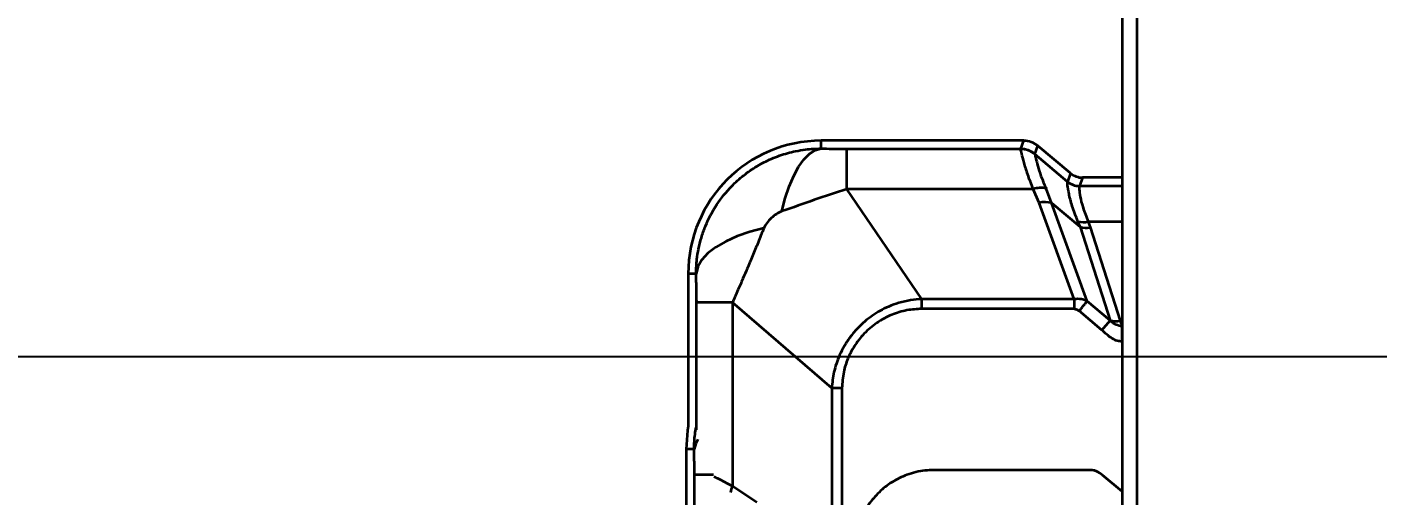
# Model space of a CAD drawing. Header units: millimetres. Extents: x 0 to 420, y 0 to 297.
# Drawn here: x 330.243 to 332.072, y 152.004 to 152.638 of the extents above; entities that cross this region are included whole.
import ezdxf

# ---------------------------------------------------------------- set-up
doc = ezdxf.new("R2010")
doc.units = ezdxf.units.MM
doc.layers.add('尺寸线层', color=150, linetype='Continuous')
doc.styles.add('SLDTEXTSTYLE2', font='TXT', dxfattribs={"width": 0.7})
doc.dimstyles.new('SLDDIMSTYLE0', dxfattribs={"dimtxt": 3.5, "dimasz": 3.302, "dimexe": 0, "dimexo": 0.0625, "dimgap": 0.875, "dimtad": 1, "dimdec": 1, "dimlfac": 100, "dimrnd": 1e-09, "dimzin": 12, "dimdsep": 46, "dimtxsty": 'SLDTEXTSTYLE2', "dimsah": 1, "dimcen": 0.09, "dimadec": 0, "dimazin": 3, "dimtfac": 1, "dimtdec": 3, "dimtofl": 0, "dimtmove": 0, "dimatfit": 3, "dimfxl": 0, "dimfrac": 2, "dimtolj": 1, "dimtzin": 12, "dimarcsym": 0})

# ---------------------------------------------------------------- blocks, each defined once
blk = doc.blocks.new('_D')
at = {"layer": '尺寸线层'}
for p, q in [((291.9431, 202.6412), (364.6876, 202.6412)), ((363.6876, 202.6412), (363.6876, 128.5802)), ((326.1167, 128.5802), (364.6876, 128.5802))]:
    blk.add_line(p, q, dxfattribs=at)
for points in [[(363.6876, 202.6412), (363.1796, 199.3392), (364.1956, 199.3392)], [(363.6876, 128.5802), (364.1956, 131.8822), (363.1796, 131.8822)]]:
    blk.add_solid(points, dxfattribs=at)
at = {"layer": '尺寸线层', "insert": (359.1758, 158.5376), "char_height": 3.5, "attachment_point": 1, "rotation": 90, "style": 'SLDTEXTSTYLE2'}
blk.add_mtext('7406.11', dxfattribs=at)
blk = doc.blocks.new('_D_1')
at = {"layer": '尺寸线层'}
for p, q in [((326.467, 174.1922), (355.2968, 174.1922)), ((354.2968, 174.1922), (354.2968, 152.1922)), ((325.3789, 152.1922), (355.2968, 152.1922))]:
    blk.add_line(p, q, dxfattribs=at)
for points in [[(354.2968, 174.1922), (353.7888, 170.8902), (354.8048, 170.8902)], [(354.2968, 152.1922), (354.8048, 155.4942), (353.7888, 155.4942)]]:
    blk.add_solid(points, dxfattribs=at)
at = {"layer": '尺寸线层', "insert": (349.785, 160.8345), "char_height": 3.5, "attachment_point": 1, "rotation": 90, "style": 'SLDTEXTSTYLE2'}
blk.add_mtext('2200', dxfattribs=at)

msp = doc.modelspace()

# ---------------------------------------------------------------- linework, layer by layer
at = {"color": 7, "linetype": 'Continuous', "lineweight": 35}
for p, q in [((331.7256, 158.9317), (331.7256, 151.6317)), ((331.7456, 158.9317), (331.7456, 151.6317)), ((331.5924, 152.4842), (331.3183, 152.4842)), ((331.3183, 152.4735), (331.3183, 152.4842)), ((331.3529, 152.4187), (331.3529, 152.473)), ((331.3529, 152.473), (331.5883, 152.473)), ((331.5883, 152.473), (331.5924, 152.4842)), ((331.5884, 152.4727), (331.5883, 152.473)), ((331.6076, 152.466), (331.6117, 152.4772)), ((331.6559, 152.44), (331.6117, 152.4772)), ((331.6076, 152.4657), (331.6076, 152.466)), ((331.6518, 152.4286), (331.6076, 152.4657)), ((331.6559, 152.44), (331.6518, 152.4286)), ((331.672, 152.4342), (331.6678, 152.4228)), ((331.7256, 152.4342), (331.672, 152.4342)), ((331.4544, 152.2698), (331.3529, 152.4187)), ((331.6053, 152.4187), (331.3529, 152.4187)), ((331.6135, 152.4002), (331.6053, 152.4187)), ((331.63, 152.4), (331.6226, 152.4195)), ((331.6518, 152.4286), (331.6518, 152.4286)), ((331.6678, 152.4227), (331.6678, 152.4228)), ((331.7256, 152.4227), (331.6678, 152.4227)), ((331.6609, 152.2698), (331.6135, 152.4002)), ((331.6784, 152.2671), (331.63, 152.4)), ((331.63, 152.4), (331.6686, 152.3676)), ((331.6686, 152.3676), (331.6658, 152.3749)), ((331.6686, 152.3676), (331.7093, 152.2411)), ((331.6797, 152.3746), (331.6824, 152.367)), ((331.7256, 152.3746), (331.6797, 152.3746)), ((331.6824, 152.367), (331.7231, 152.2405)), ((331.1383, 152.3042), (331.1383, 152.0979)), ((331.149, 152.3042), (331.1383, 152.3042)), ((331.4544, 152.2567), (331.4544, 152.2698)), ((331.6609, 152.2698), (331.4544, 152.2698)), ((331.198, 152.2653), (331.1497, 152.2653)), ((331.1497, 152.0929), (331.1497, 152.2653)), ((331.3325, 152.1492), (331.198, 152.2653)), ((331.198, 152.2653), (331.198, 152.0171)), ((331.6609, 152.2567), (331.4544, 152.2567)), ((331.6983, 152.228), (331.6674, 152.254)), ((331.7093, 152.2411), (331.6784, 152.2671)), ((331.6983, 152.228), (331.7093, 152.2411)), ((331.7231, 152.2405), (331.7255, 152.2328)), ((331.7255, 152.2125), (331.7255, 152.2328)), ((331.7256, 152.2328), (331.7255, 152.2328)), ((331.7256, 152.2125), (331.7255, 152.2125)), ((331.3464, 152.1492), (331.3325, 152.1492)), ((331.3325, 152.1492), (331.3325, 151.9367)), ((331.3464, 152.1492), (331.3464, 151.9367)), ((331.1356, 152.0667), (331.1356, 151.7926)), ((331.1462, 152.0667), (331.1356, 152.0667)), ((331.1467, 151.7966), (331.1467, 152.0321)), ((331.1723, 152.0321), (331.1467, 152.0321)), ((331.6831, 152.0386), (331.4706, 152.0386)), ((331.7256, 152.0095), (331.699, 152.0318)), ((331.198, 152.0171), (331.2313, 151.9951))]:
    msp.add_line(p, q, dxfattribs=at)
at = {"color": 7, "linetype": 'Continuous', "lineweight": 35, "flags": 128}
for points in [[(331.2652, 152.3887), (331.2697, 152.4063), (331.275, 152.4223), (331.2811, 152.4366), (331.2877, 152.4488), (331.2949, 152.4587), (331.3025, 152.4662), (331.3103, 152.4712), (331.3183, 152.4735)], [(331.2406, 152.3658), (331.2217, 152.3609), (331.2044, 152.3549), (331.189, 152.3479), (331.1758, 152.3402), (331.165, 152.3318), (331.1568, 152.3229), (331.1515, 152.3136), (331.149, 152.3042)], [(331.1383, 152.0979), (331.1374, 152.0923), (331.1356, 152.0667)], [(331.1515, 152.0798), (331.1486, 152.0747), (331.1462, 152.0667)]]:
    msp.add_lwpolyline(points, dxfattribs=at)
at = {"color": 7, "linetype": 'Continuous', "lineweight": 35}
for centre, radius, start, end in [((331.3183, 152.3042), 0.18, 90, 180), ((331.5883, 152.443), 0.03, 50.0586, 89.9414), ((331.5884, 152.4427), 0.03, 50.2501, 90.141), ((331.6154, 152.3873), 0.033, 77.4981, 107.8428), ((331.6678, 152.4478), 0.025, 230.0357, 269.9067), ((331.6679, 152.4478), 0.025, 230.0586, 269.9414), ((331.6214, 152.3647), 0.0363, 76.4299, 102.6632), ((331.6733, 152.4031), 0.0292, 254.9938, 282.6645), ((331.6767, 152.3966), 0.0302, 254.4497, 280.7966), ((331.7174, 152.2701), 0.0302, 254.4498, 280.7965), ((331.2432, 151.9997), 0.0485, 158.9179, 170.0811)]:
    msp.add_arc(centre, radius, start, end, dxfattribs=at)
for centre, major_axis, start_param, end_param in [((331.5924, 152.4541), (0.0103, 0.0282), 5.934618, 6.631752), ((331.672, 152.4592), (0.0086, 0.0235), 2.793026, 3.49016)]:
    msp.add_ellipse(centre, major_axis=major_axis, ratio=0.998448, start_param=start_param, end_param=end_param, dxfattribs=at)
for points, knots in [([(331.149, 152.3042), (331.1492, 152.3107), (331.1496, 152.3219), (331.1522, 152.3382), (331.1559, 152.3532), (331.1632, 152.3738), (331.176, 152.3981), (331.1943, 152.4207), (331.2132, 152.4376), (331.2312, 152.45), (331.2477, 152.4585), (331.2617, 152.464), (331.2726, 152.4674), (331.2844, 152.4703), (331.2996, 152.4729), (331.3113, 152.4733), (331.3183, 152.4735)], [0, 0, 0, 0, 0.073966, 0.126209, 0.185583, 0.248629, 0.372147, 0.493376, 0.574928, 0.656955, 0.739459, 0.783742, 0.826761, 0.868517, 0.920624, 1, 1, 1, 1]), ([(331.3183, 152.4735), (331.3231, 152.4734), (331.3315, 152.4733), (331.3432, 152.4731), (331.35, 152.4731), (331.3529, 152.473)], [0, 0, 0, 0, 0.426106, 0.75777, 1, 1, 1, 1]), ([(331.6053, 152.4187), (331.6026, 152.4256), (331.5974, 152.439), (331.5926, 152.4552), (331.5894, 152.4678), (331.5887, 152.471), (331.5884, 152.4727)], [0, 0, 0, 0, 0.238868, 0.471709, 0.726257, 1, 1, 1, 1]), ([(331.6076, 152.4657), (331.6079, 152.4643), (331.6085, 152.4615), (331.6111, 152.4507), (331.6152, 152.4369), (331.6201, 152.4254), (331.6226, 152.4195)], [0, 0, 0, 0, 0.27715, 0.53382, 0.766156, 1, 1, 1, 1]), ([(331.3529, 152.4187), (331.3382, 152.4139), (331.3089, 152.4041), (331.2797, 152.3938), (331.2652, 152.3887)], [0, 0, 0, 0, 0.502691, 1, 1, 1, 1]), ([(331.6658, 152.3749), (331.663, 152.3821), (331.6574, 152.3965), (331.6533, 152.4132), (331.6513, 152.425), (331.6516, 152.4274), (331.6518, 152.4286)], [0, 0, 0, 0, 0.247618, 0.49308, 0.751102, 1, 1, 1, 1]), ([(331.6678, 152.4227), (331.6676, 152.4216), (331.6672, 152.4194), (331.6686, 152.4089), (331.6719, 152.3943), (331.6771, 152.3811), (331.6797, 152.3746)], [0, 0, 0, 0, 0.262701, 0.501004, 0.750686, 1, 1, 1, 1]), ([(331.2652, 152.3887), (331.2627, 152.3875), (331.2574, 152.3851), (331.2504, 152.3795), (331.2444, 152.3731), (331.2418, 152.3681), (331.2406, 152.3658)], [0, 0, 0, 0, 0.242294, 0.509366, 0.771567, 1, 1, 1, 1]), ([(331.2406, 152.3658), (331.238, 152.3594), (331.233, 152.347), (331.2255, 152.3287), (331.2187, 152.3122), (331.212, 152.2968), (331.2052, 152.2814), (331.2005, 152.2709), (331.198, 152.2653)], [0, 0, 0, 0, 0.191169, 0.37068, 0.538766, 0.672129, 0.825955, 1, 1, 1, 1]), ([(331.1497, 152.2653), (331.1497, 152.2657), (331.1497, 152.2694), (331.1495, 152.2828), (331.1492, 152.295), (331.149, 152.3042)], [0, 0, 0, 0, 0.030601, 0.265216, 1, 1, 1, 1]), ([(331.4544, 152.2698), (331.4494, 152.2695), (331.439, 152.2686), (331.4238, 152.2651), (331.4061, 152.2587), (331.3868, 152.2479), (331.3699, 152.2336), (331.3578, 152.2194), (331.3496, 152.207), (331.3415, 152.1911), (331.3348, 152.1718), (331.3332, 152.1565), (331.3325, 152.1492)], [0, 0, 0, 0, 0.080728, 0.166845, 0.247263, 0.380655, 0.517772, 0.598864, 0.677745, 0.754478, 0.883127, 1, 1, 1, 1]), ([(331.6784, 152.2671), (331.6758, 152.2681), (331.6704, 152.2703), (331.6642, 152.27), (331.6609, 152.2698)], [0, 0, 0, 0, 0.466493, 1, 1, 1, 1]), ([(331.6609, 152.2698), (331.6609, 152.2678), (331.6609, 152.2639), (331.6609, 152.2591), (331.6609, 152.2567)], [0, 0, 0, 0, 0.506963, 1, 1, 1, 1]), ([(331.1497, 152.2675), (331.1497, 152.2669), (331.1498, 152.2662), (331.1498, 152.2655), (331.1499, 152.2654), (331.1499, 152.2653)], [0, 0, 0, 0, 0.56153, 0.792581, 1, 1, 1, 1]), ([(331.4544, 152.2567), (331.4477, 152.2563), (331.4338, 152.2555), (331.413, 152.249), (331.3965, 152.2402), (331.3844, 152.2308), (331.3736, 152.2207), (331.363, 152.207), (331.3539, 152.1895), (331.3477, 152.1703), (331.3469, 152.1566), (331.3464, 152.1492)], [0, 0, 0, 0, 0.120461, 0.246403, 0.382818, 0.450919, 0.519058, 0.644752, 0.756806, 0.869265, 1, 1, 1, 1]), ([(331.6609, 152.2567), (331.6615, 152.2566), (331.6626, 152.2565), (331.6649, 152.2558), (331.6664, 152.2547), (331.6674, 152.254)], [0, 0, 0, 0, 0.2320615, 0.4784527, 1, 1, 1, 1]), ([(331.6784, 152.2671), (331.6777, 152.2663), (331.6765, 152.2648), (331.6737, 152.2616), (331.6707, 152.2579), (331.6685, 152.2552), (331.6674, 152.254)], [0, 0, 0, 0, 0.245847, 0.499999, 0.754151, 1, 1, 1, 1]), ([(331.7255, 152.2328), (331.7228, 152.2334), (331.7185, 152.2344), (331.713, 152.2374), (331.7106, 152.2398), (331.7093, 152.2411)], [0, 0, 0, 0, 0.452149, 0.705537, 1, 1, 1, 1]), ([(331.7255, 152.2125), (331.7233, 152.2127), (331.7186, 152.2131), (331.7088, 152.2179), (331.7027, 152.2238), (331.6983, 152.228)], [0, 0, 0, 0, 0.209288, 0.438923, 1, 1, 1, 1]), ([(331.1462, 152.0667), (331.1464, 152.0735), (331.1467, 152.0834), (331.1484, 152.0931), (331.1489, 152.0962)], [0, 0, 0, 0, 0.68561, 1, 1, 1, 1]), ([(331.1467, 152.0321), (331.1467, 152.0348), (331.1467, 152.0415), (331.1465, 152.0531), (331.1463, 152.0618), (331.1462, 152.0667)], [0, 0, 0, 0, 0.226599, 0.561025, 1, 1, 1, 1]), ([(331.4706, 152.0386), (331.4666, 152.0384), (331.4585, 152.0382), (331.4463, 152.036), (331.4312, 152.0314), (331.4137, 152.0229), (331.3961, 152.0089), (331.3816, 151.992), (331.3711, 151.9727), (331.3644, 151.952), (331.3635, 151.9376), (331.3631, 151.9305)], [0, 0, 0, 0, 0.070722, 0.143758, 0.21913, 0.352151, 0.485358, 0.616819, 0.745052, 0.874872, 1, 1, 1, 1]), ([(331.699, 152.0318), (331.6966, 152.0336), (331.6929, 152.0363), (331.6873, 152.0383), (331.6844, 152.0385), (331.6831, 152.0386)], [0, 0, 0, 0, 0.51551, 0.767405, 1, 1, 1, 1]), ([(331.1728, 152.0298), (331.1744, 152.0291), (331.1811, 152.0262), (331.1907, 152.021), (331.198, 152.0171)], [0, 0, 0, 0, 0.237972, 1, 1, 1, 1])]:
    msp.add_open_spline(points, degree=3, knots=knots, dxfattribs=at)

# ---------------------------------------------------------------- dimensions: what is measured, and where the dimension line sits
at = {"layer": '尺寸线层'}
for base, p1, p2, picture, middle in [((363.6876, 128.5802), (291.9431, 202.6412), (326.1167, 128.5802), '_D', (363.6876, 163.9067)), ((354.2968, 152.1922), (326.467, 174.1922), (325.3789, 152.1922), '_D_1', (354.2968, 163.9067))]:
    dim = msp.add_linear_dim(base=base, p1=p1, p2=p2, angle=90, dimstyle='SLDDIMSTYLE0', dxfattribs=at)
    dim.commit()
    dim.dimension.update_dxf_attribs({"geometry": picture, "text_midpoint": middle, "dimtype": 160})

doc.saveas('drawing.dxf')
